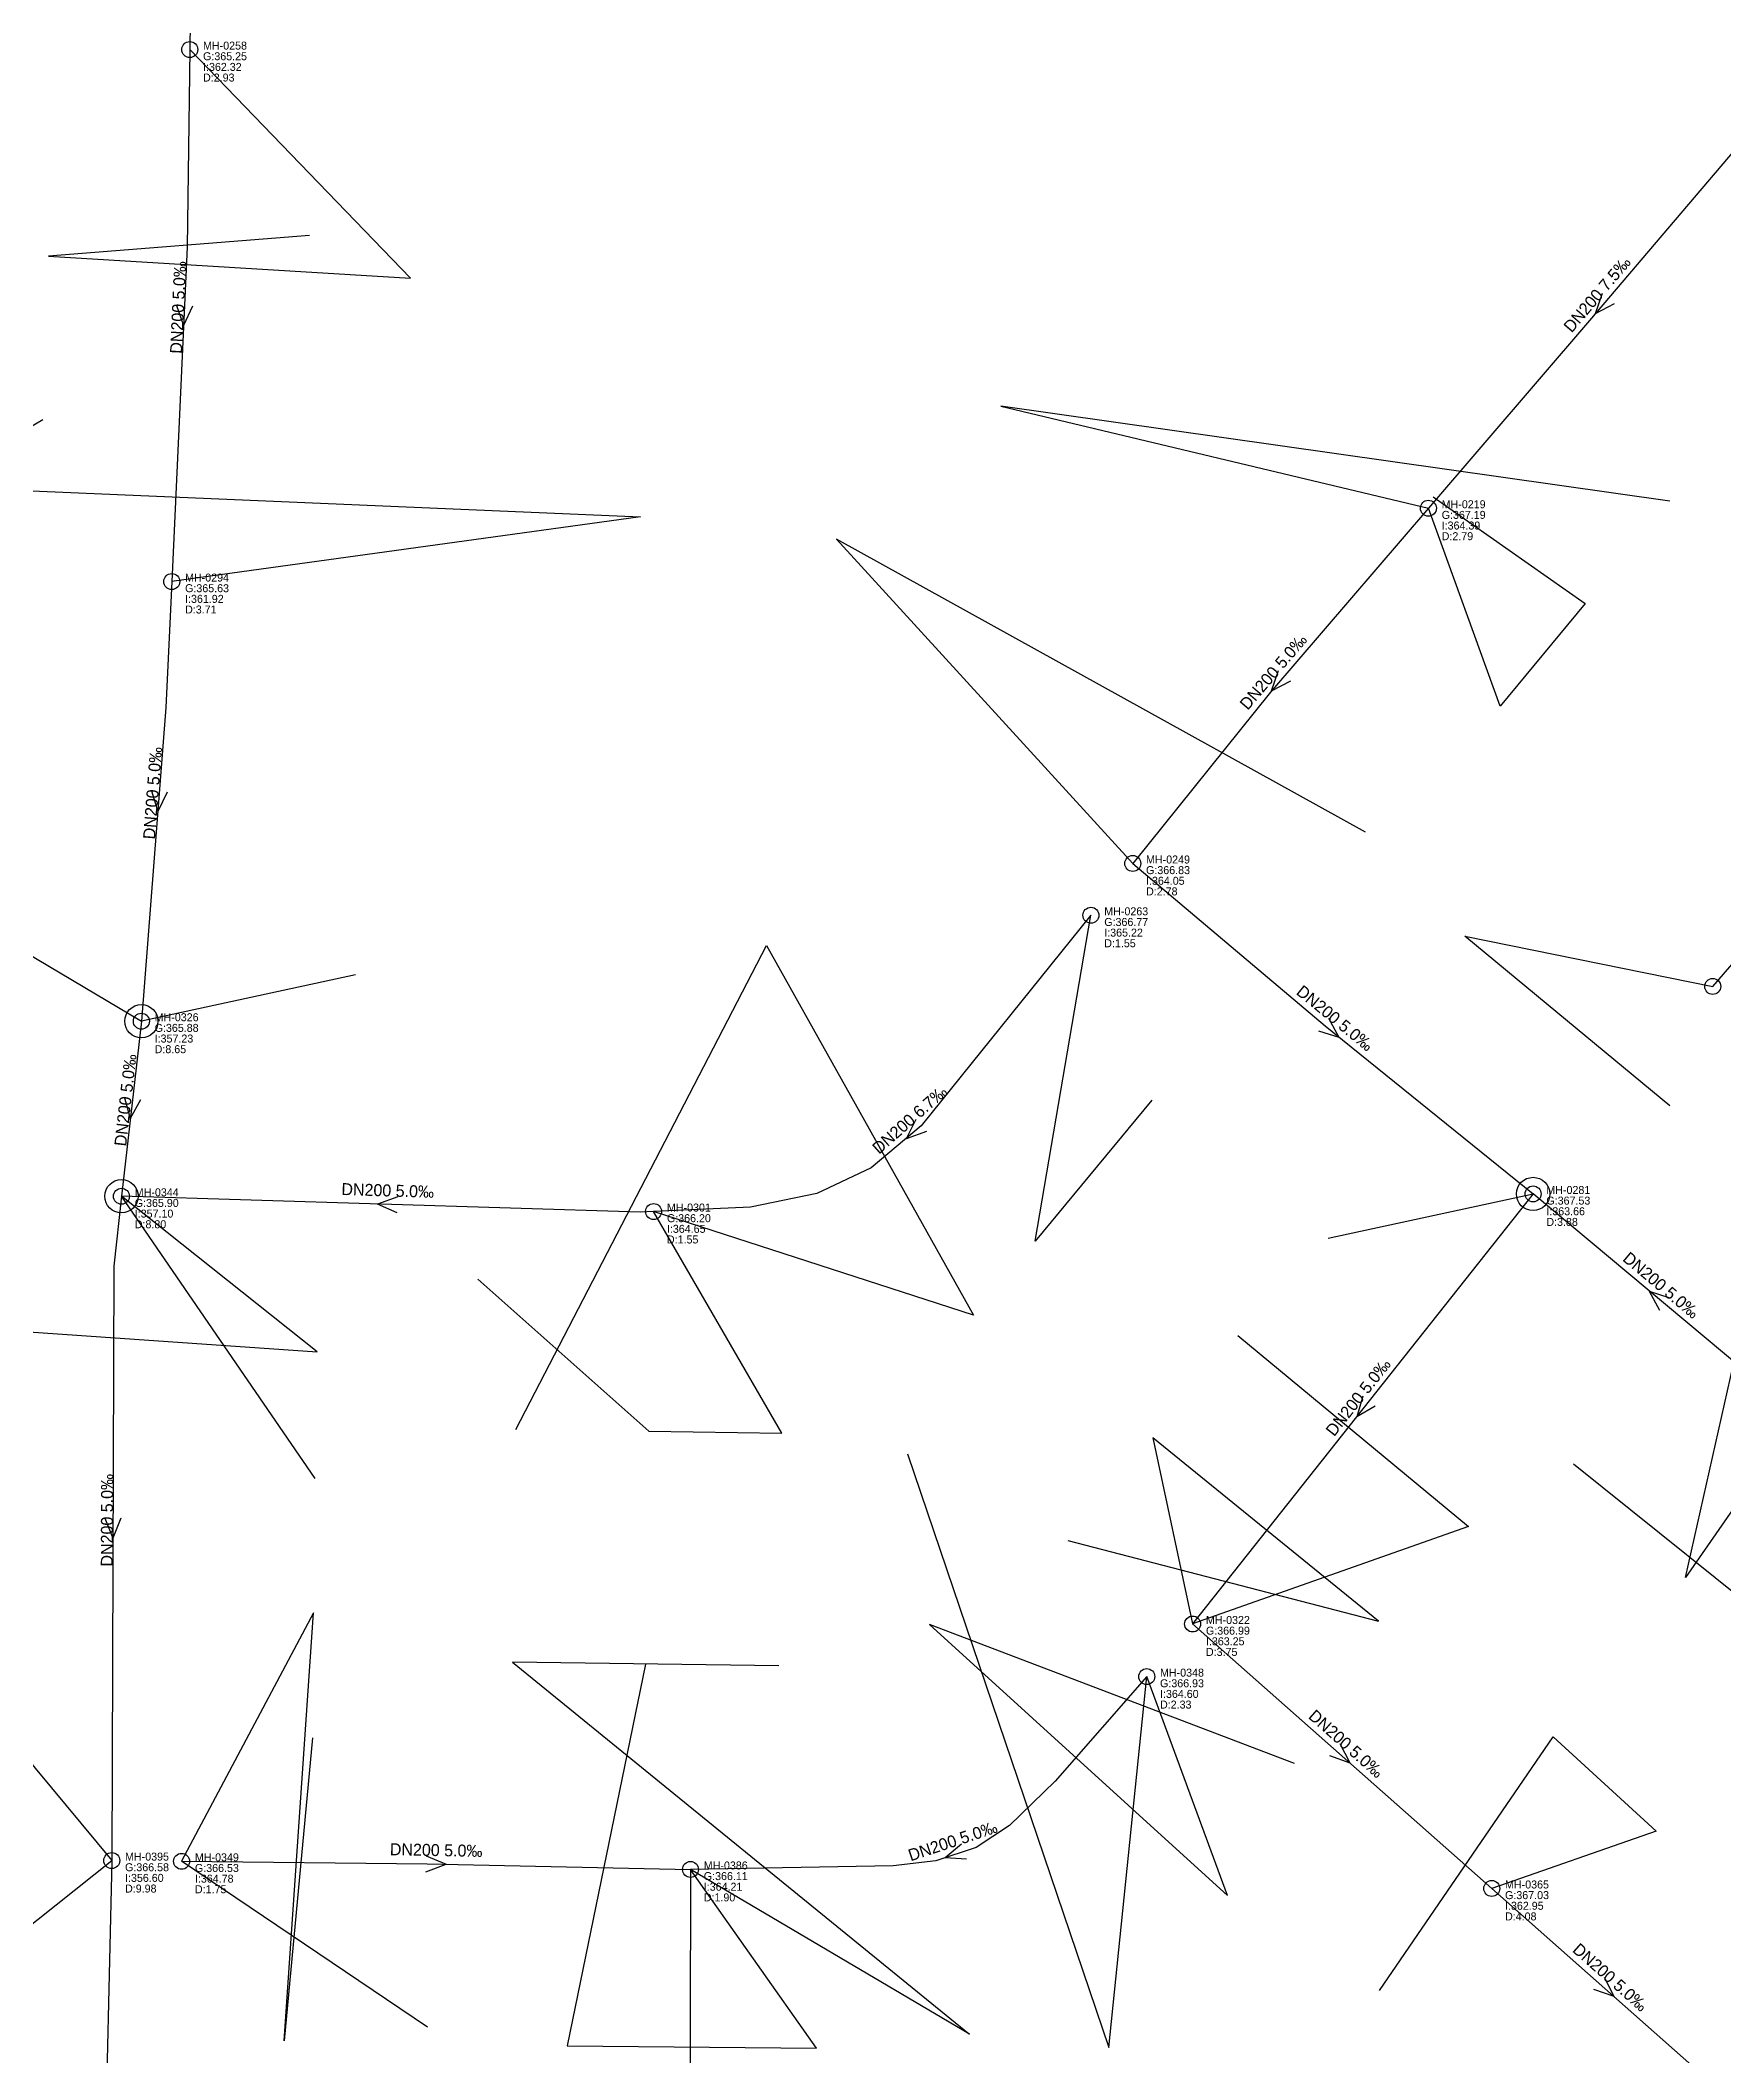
# Model space of a CAD drawing. Header units: metres. Extents: x 449900 to 451990, y 2566732 to 2570847.
# Drawn here: x 450752.2 to 451005.1, y 2569762.5 to 2570065.4 of the extents above; entities that cross this region are included whole.
import ezdxf
from ezdxf.enums import TextEntityAlignment as Align

# ---------------------------------------------------------------- set-up
doc = ezdxf.new("R2010")
doc.units = ezdxf.units.M
for name, color, linetype in [('SEW-DROP', 6, 'Continuous'), ('SEW-LABEL', 2, 'Continuous'), ('SEW-MH', 7, 'Continuous'), ('SEW-MH-LABEL', 8, 'Continuous'), ('SEW-PIPE-DN200', 3, 'Continuous'), ('SEW-RIDER', 8, 'Continuous')]:
    doc.layers.add(name, color=color, linetype=linetype)

msp = doc.modelspace()

# ---------------------------------------------------------------- linework, layer by layer
at = {"layer": 'SEW-DROP'}
for centre in [(450767.35, 2569917.94), (450764.36, 2569891.63), (450976.46, 2569891.98)]:
    msp.add_circle(centre, 2.5, dxfattribs=at)
at = {"layer": 'SEW-LABEL'}
for p, q in [((450986.83, 2570027.32), (450985.8, 2570024.26)), ((450772.64, 2570025.53), (450773.7, 2570022.48)), ((450775.03, 2570025.42), (450773.7, 2570022.48)), ((450988.65, 2570025.77), (450985.8, 2570024.26)), ((450938.17, 2569970.6), (450937.13, 2569967.54)), ((450939.99, 2569969.04), (450937.13, 2569967.54)), ((450768.85, 2569952.55), (450769.82, 2569949.47)), ((450771.25, 2569952.36), (450769.82, 2569949.47)), ((450945.73, 2569918.38), (450947.29, 2569915.56)), ((450944.21, 2569916.52), (450947.29, 2569915.56)), ((450764.83, 2569906.41), (450765.68, 2569903.3)), ((450767.21, 2569906.14), (450765.68, 2569903.3)), ((450883.72, 2569903.17), (450882.27, 2569900.28)), ((450885.31, 2569901.37), (450882.27, 2569900.28)), ((450805.87, 2569891.56), (450802.84, 2569890.45)), ((450805.8, 2569889.16), (450802.84, 2569890.45)), ((450995.51, 2569874.49), (450993.98, 2569877.34)), ((450997.05, 2569876.34), (450993.98, 2569877.34)), ((450950.88, 2569861.59), (450949.96, 2569858.49)), ((450952.76, 2569860.1), (450949.96, 2569858.49)), ((450761.88, 2569843.25), (450763.07, 2569840.24)), ((450764.28, 2569843.24), (450763.07, 2569840.24)), ((450947.45, 2569809.37), (450948.91, 2569806.48)), ((450945.86, 2569807.57), (450948.91, 2569806.48)), ((450890.58, 2569794.28), (450888.12, 2569792.2)), ((450810.11, 2569790.1), (450813.13, 2569791.24)), ((450810.16, 2569792.5), (450813.13, 2569791.24)), ((450891.34, 2569792.01), (450888.12, 2569792.2)), ((450987.13, 2569774.28), (450988.59, 2569771.39)), ((450985.54, 2569772.48), (450988.59, 2569771.39))]:
    msp.add_line(p, q, dxfattribs=at)
at = {"layer": 'SEW-MH'}
for centre in [(450774.62, 2570063.97), (450960.73, 2569995.04), (450771.92, 2569984.02), (450916.31, 2569941.65), (450910.03, 2569933.86), (451003.45, 2569923.17), (450767.35, 2569917.94), (450764.36, 2569891.63), (450976.46, 2569891.98), (450844.32, 2569889.34), (450925.31, 2569827.35), (450918.41, 2569819.44), (450762.9, 2569791.79), (450773.4, 2569791.68), (450849.86, 2569790.46), (450970.25, 2569787.6)]:
    msp.add_circle(centre, 1.2, dxfattribs=at)
at = {"layer": 'SEW-PIPE-DN200'}
for points in [[(450775.61, 2570143.96), (450774.62, 2570063.97)], [(450774.62, 2570063.97), (450774.25, 2570034.3), (450771.92, 2569984.02)], [(451012.7, 2570055.86), (450984.93, 2570023.25), (450960.73, 2569995.04)], [(450960.73, 2569995.04), (450937.01, 2569967.4), (450916.31, 2569941.65)], [(450771.92, 2569984.02), (450771.04, 2569965.1), (450767.35, 2569917.94)], [(451003.45, 2569923.17), (451042.71, 2569968.54)], [(450718.48, 2569949.87), (450726.74, 2569942.97), (450735.96, 2569936.57), (450767.35, 2569917.94)], [(450916.31, 2569941.65), (450945.23, 2569917.23), (450976.46, 2569891.98)], [(450910.03, 2569933.86), (450884.52, 2569902.22), (450877.01, 2569895.9), (450868.84, 2569892.07), (450858.89, 2569890.01), (450844.32, 2569889.34)], [(450767.35, 2569917.94), (450764.36, 2569891.63)], [(450764.36, 2569891.63), (450763.22, 2569881.15), (450762.9, 2569791.79)], [(450844.32, 2569889.34), (450842.29, 2569889.24), (450764.36, 2569891.63)], [(450976.46, 2569891.98), (450925.31, 2569827.35)], [(451013.8, 2569860.77), (450976.46, 2569891.98)], [(450925.31, 2569827.35), (450970.25, 2569787.6)], [(450918.41, 2569819.44), (450904.67, 2569803.71), (450897.81, 2569797.07), (450892.79, 2569793.76), (450886.74, 2569791.73), (450880.3, 2569791.01), (450849.86, 2569790.46)], [(450762.9, 2569791.79), (450760.63, 2569693.19)], [(450773.4, 2569791.68), (450810.29, 2569791.3), (450849.86, 2569790.46)], [(450849.86, 2569790.46), (450849.73, 2569717.45), (450850.54, 2569710.51)], [(450970.25, 2569787.6), (451004.67, 2569757.16)]]:
    msp.add_lwpolyline(points, dxfattribs=at)
at = {"layer": 'SEW-RIDER'}
for points in [[(450792.63, 2570036.03), (450753.42, 2570032.91), (450807.77, 2570029.6), (450774.62, 2570063.97)], [(450997.03, 2569996.11), (450896.49, 2570010.38), (450960.73, 2569995.04)], [(450752.54, 2570008.31), (450735.55, 2569998.32), (450842.33, 2569993.75), (450771.92, 2569984.02)], [(450961.46, 2569996.74), (450984.27, 2569980.71), (450971.51, 2569965.31), (450960.73, 2569995.04)], [(450951.27, 2569946.37), (450871.8, 2569990.41), (450916.31, 2569941.65)], [(450919.18, 2569906.08), (450901.64, 2569884.9), (450910.03, 2569933.86)], [(450997.03, 2569905.21), (450981.63, 2569917.97), (450966.23, 2569930.73), (451003.45, 2569923.17)], [(450823.6, 2569856.59), (450861.3, 2569929.34), (450892.39, 2569873.74), (450844.32, 2569889.34)], [(450799.54, 2569924.93), (450767.35, 2569917.94)], [(450738.16, 2569906.48), (450738.8, 2569872.05), (450793.75, 2569868.25), (450764.36, 2569891.63)], [(450982.54, 2569851.42), (451016.73, 2569823.96), (451053.16, 2569897.68), (451013.8, 2569860.77)], [(450793.49, 2569849.2), (450764.36, 2569891.63)], [(450945.68, 2569885.35), (450976.46, 2569891.98)], [(451029.76, 2569878.1), (450999.36, 2569834.35), (451012.44, 2569892.45), (451013.8, 2569860.77)], [(450817.91, 2569879.17), (450843.59, 2569856.31), (450863.59, 2569856.04), (450844.32, 2569889.34)], [(450932.09, 2569870.72), (450966.74, 2569842.01), (450925.31, 2569827.35)], [(450906.57, 2569839.91), (450953.26, 2569827.76), (450919.33, 2569855.31), (450925.31, 2569827.35)], [(450882.47, 2569852.94), (450912.74, 2569763.68), (450918.41, 2569819.44)], [(450733.19, 2569827.52), (450762.9, 2569791.79)], [(450793.09, 2569810.25), (450788.82, 2569764.72), (450793.21, 2569829.01), (450773.4, 2569791.68)], [(450940.6, 2569806.4), (450885.75, 2569827.27), (450930.55, 2569786.56), (450918.41, 2569819.44)], [(450863.11, 2569821.04), (450823.11, 2569821.59), (450891.79, 2569765.68), (450849.86, 2569790.46)], [(450843.11, 2569821.32), (450831.31, 2569763.97), (450868.81, 2569763.61), (450849.86, 2569790.46)], [(450953.4, 2569772.26), (450979.49, 2569810.37), (450994.96, 2569796.22), (450970.25, 2569787.6)], [(450732.63, 2569787.52), (450732.91, 2569807.52), (450732.35, 2569767.52), (450762.9, 2569791.79)], [(450810.35, 2569766.76), (450773.4, 2569791.68)]]:
    msp.add_lwpolyline(points, dxfattribs=at)

# ---------------------------------------------------------------- texts
at = {"layer": 'SEW-LABEL'}
for s, rotation, p in [('DN200 5.0‰', 87.3468, (450773.77, 2570025.18)), ('DN200 7.5‰', 49.596, (450986.77, 2570026.6)), ('DN200 5.0‰', 49.5061, (450938.11, 2569969.88)), ('DN200 5.0‰', 85.5283, (450769.93, 2569952.16)), ('DN200 5.0‰', -39.213, (450946.13, 2569917.71)), ('DN200 5.0‰', 83.5062, (450765.85, 2569905.99)), ('DN200 6.7‰', 41.5057, (450883.39, 2569902.47)), ('DN200 5.0‰', 358.2428, (450804.34, 2569891.61)), ('DN200 5.0‰', 320.1121, (450995.13, 2569877.58)), ('DN200 5.0‰', 51.6384, (450950.89, 2569860.87)), ('DN200 5.0‰', 89.7917, (450763.08, 2569842.94)), ('DN200 5.0‰', -41.4917, (450947.78, 2569808.68)), ('DN200 5.0‰', 18.488, (450889.54, 2569793.87)), ('DN200 5.0‰', -1.1078, (450811.63, 2569792.47)), ('DN200 5.0‰', -41.4917, (450987.46, 2569773.58))]:
    msp.add_text(s, height=1.8, rotation=rotation, dxfattribs=at).set_placement(p, align=Align.CENTER)
at = {"layer": 'SEW-MH-LABEL'}
for s, p in [('G:365.25', (450776.62, 2570062.37)), ('MH-0258', (450776.62, 2570063.97)), ('I:362.32', (450776.62, 2570060.77)), ('D:2.93', (450776.62, 2570059.17)), ('G:367.19', (450962.73, 2569993.44)), ('MH-0219', (450962.73, 2569995.04)), ('D:2.79', (450962.73, 2569990.24)), ('I:364.39', (450962.73, 2569991.84)), ('MH-0294', (450773.92, 2569984.02)), ('G:365.63', (450773.92, 2569982.42)), ('I:361.92', (450773.92, 2569980.82)), ('D:3.71', (450773.92, 2569979.22)), ('MH-0249', (450918.31, 2569941.65)), ('G:366.83', (450918.31, 2569940.05)), ('I:364.05', (450918.31, 2569938.45)), ('D:2.78', (450918.31, 2569936.85)), ('G:366.77', (450912.03, 2569932.26)), ('MH-0263', (450912.03, 2569933.86)), ('D:1.55', (450912.03, 2569929.06)), ('I:365.22', (450912.03, 2569930.66)), ('MH-0326', (450769.35, 2569917.94)), ('G:365.88', (450769.35, 2569916.34)), ('I:357.23', (450769.35, 2569914.74)), ('D:8.65', (450769.35, 2569913.14)), ('G:365.90', (450766.36, 2569890.03)), ('MH-0344', (450766.36, 2569891.63)), ('G:367.53', (450978.46, 2569890.38)), ('MH-0281', (450978.46, 2569891.98)), ('D:8.80', (450766.36, 2569886.83)), ('I:357.10', (450766.36, 2569888.43)), ('G:366.20', (450846.32, 2569887.74)), ('MH-0301', (450846.32, 2569889.34)), ('D:3.88', (450978.46, 2569887.18)), ('I:363.66', (450978.46, 2569888.78)), ('D:1.55', (450846.32, 2569884.54)), ('I:364.65', (450846.32, 2569886.14)), ('MH-0322', (450927.31, 2569827.35)), ('G:366.99', (450927.31, 2569825.75)), ('I:363.25', (450927.31, 2569824.15)), ('D:3.75', (450927.31, 2569822.55)), ('G:366.93', (450920.41, 2569817.84)), ('MH-0348', (450920.41, 2569819.44)), ('D:2.33', (450920.41, 2569814.64)), ('I:364.60', (450920.41, 2569816.24)), ('G:366.58', (450764.9, 2569790.19)), ('MH-0395', (450764.9, 2569791.79)), ('G:366.53', (450775.4, 2569790.08)), ('MH-0349', (450775.4, 2569791.68)), ('MH-0386', (450851.86, 2569790.46)), ('D:9.98', (450764.9, 2569786.99)), ('I:356.60', (450764.9, 2569788.59)), ('D:1.75', (450775.4, 2569786.88)), ('I:364.78', (450775.4, 2569788.48)), ('G:366.11', (450851.86, 2569788.86)), ('I:364.21', (450851.86, 2569787.26)), ('MH-0365', (450972.25, 2569787.6)), ('D:1.90', (450851.86, 2569785.66)), ('G:367.03', (450972.25, 2569786)), ('I:362.95', (450972.25, 2569784.4)), ('D:4.08', (450972.25, 2569782.8))]:
    msp.add_text(s, height=1.2, dxfattribs=at).set_placement(p)

doc.saveas('drawing.dxf')
